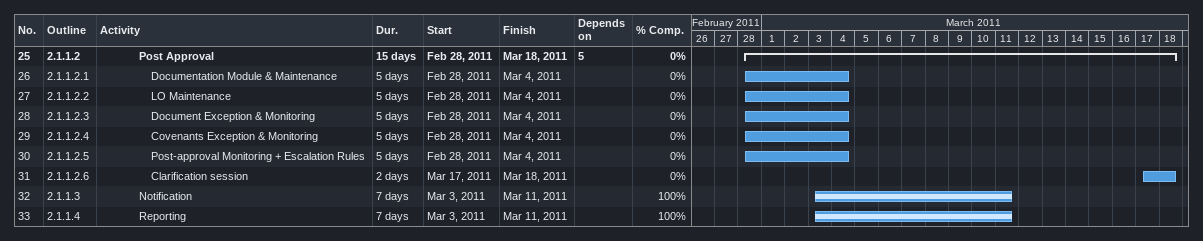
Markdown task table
| ID | WBS | Task | Duration | Start | Finish | Predecessors | % complete |
|---|---|---|---|---|---|---|---|
| 25 | 2.1.1.2 | **Post Approval** | 15d | 2011-02-28 | 2011-03-18 | 5 | 0 |
| 26 | 2.1.1.2.1 | Documentation Module & Maintenance | 5d | 2011-02-28 | 2011-03-04 |  | 0 |
| 27 | 2.1.1.2.2 | LO Maintenance | 5d | 2011-02-28 | 2011-03-04 |  | 0 |
| 28 | 2.1.1.2.3 | Document Exception & Monitoring | 5d | 2011-02-28 | 2011-03-04 |  | 0 |
| 29 | 2.1.1.2.4 | Covenants Exception & Monitoring | 5d | 2011-02-28 | 2011-03-04 |  | 0 |
| 30 | 2.1.1.2.5 | Post-approval Monitoring + Escalation Rules | 5d | 2011-02-28 | 2011-03-04 |  | 0 |
| 31 | 2.1.1.2.6 | Clarification session | 2d | 2011-03-17 | 2011-03-18 |  | 0 |
| 32 | 2.1.1.3 | Notification | 7d | 2011-03-03 | 2011-03-11 |  | 100 |
| 33 | 2.1.1.4 | Reporting | 7d | 2011-03-03 | 2011-03-11 |  | 100 |
